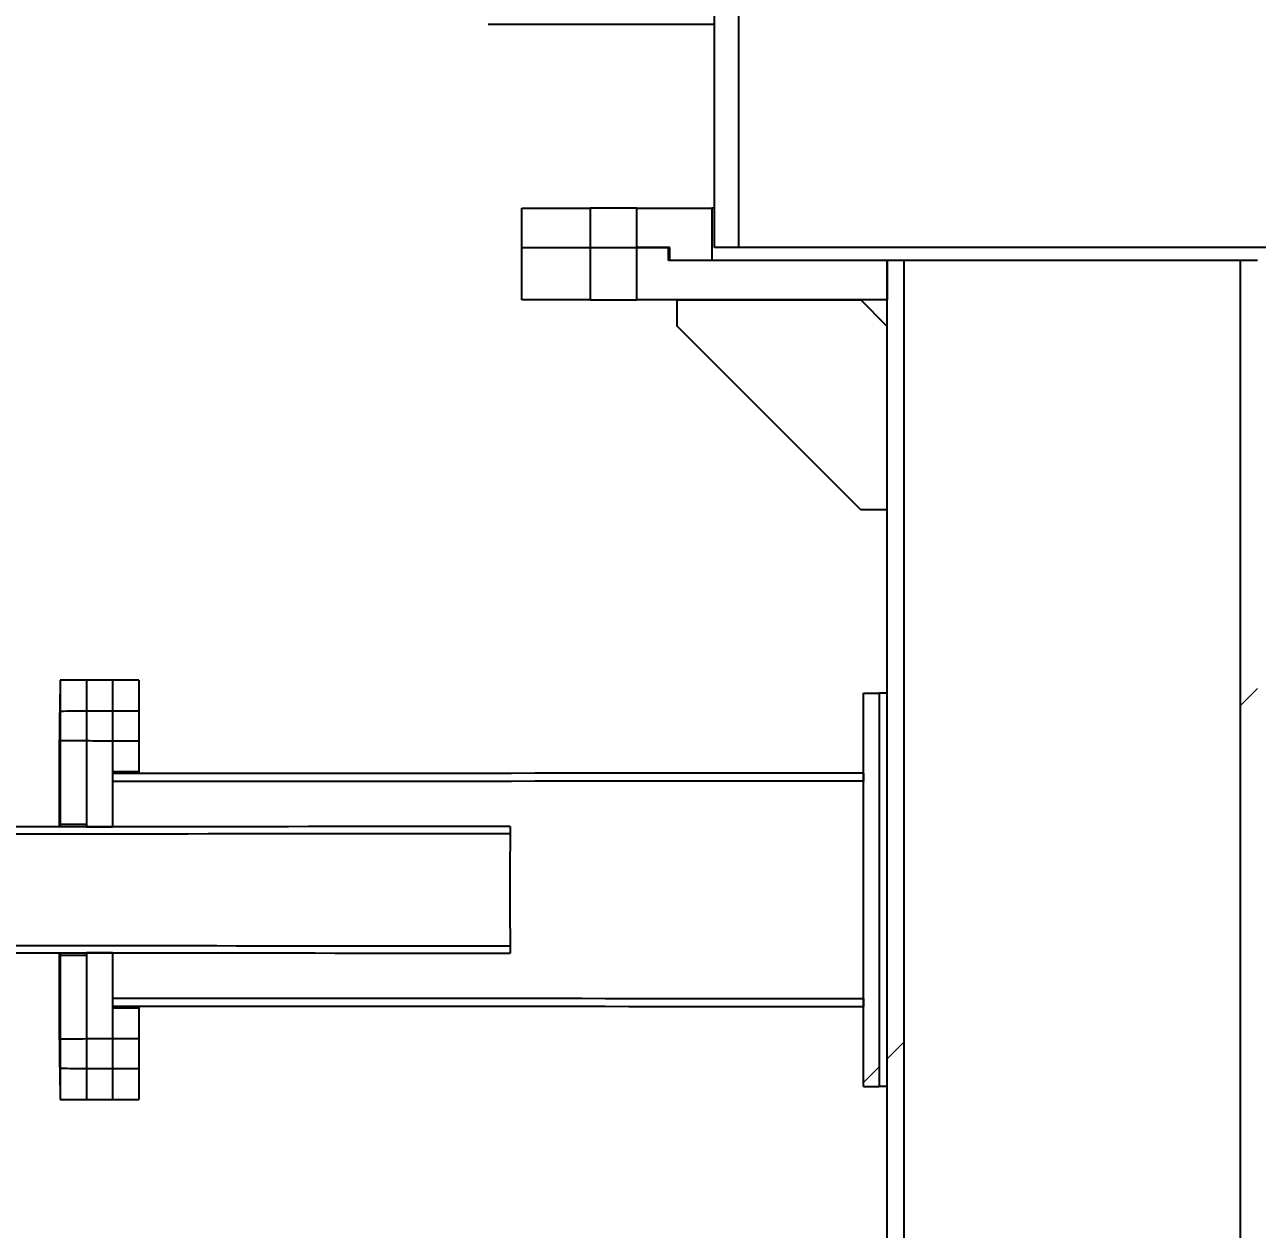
# Model space of a CAD drawing. Header units: millimetres. Extents: x 122 to 2816, y -707 to 556.
# Drawn here: x 814.535 to 818.811, y 295.584 to 299.761 of the extents above; entities that cross this region are included whole.
import ezdxf

# ---------------------------------------------------------------- set-up
doc = ezdxf.new("R2010")
doc.units = ezdxf.units.MM
doc.header["$PDSIZE"] = -1
doc.layers.add('FORMAT', color=7, linetype='Continuous')
doc.styles.add('SLDTEXTSTYLE7', font='TXT', dxfattribs={"width": 0.75})
doc.dimstyles.new('SLDDIMSTYLE5', dxfattribs={"dimtxt": 1.852083, "dimasz": 1.852083, "dimexe": 0, "dimexo": 0.625, "dimgap": 0.463021, "dimtad": 1, "dimlfac": 110, "dimzin": 12, "dimtxsty": 'SLDTEXTSTYLE7', "dimsah": 1, "dimcen": 2.5, "dimadec": 1, "dimazin": 3, "dimtfac": 1, "dimtdec": 1, "dimtmove": 0, "dimatfit": 3, "dimfrac": 2, "dimtzin": 12})
pattern_1 = [(45, (577.821, 87.9), (-6.7352, 6.7352), []), (45, (582.311, 87.9), (-6.7352, 6.7352), [])]
pattern_2 = [(45, (577.821, 87.9), (-13.4704, 13.4704), []), (45, (582.311, 87.9), (-13.4704, 13.4704), []), (45, (586.801, 87.9), (-13.4704, 13.4704), []), (45, (591.292, 87.9), (-13.4704, 13.4704), [])]

# ---------------------------------------------------------------- blocks, each defined once
blk = doc.blocks.new('*D1071')
at = {"layer": 'Defpoints', "color": 0}
for p in [(861.3505, 305.0429), (826.3505, 299.5884), (835.5678, 294.5899), (812.7141, 291.4066), (823.6232, 291.4066)]:
    blk.add_point(p, dxfattribs=at)
at = {"layer": 'FORMAT', "color": 0, "lineweight": -2}
blk.add_line((823.6857, 291.4066), (835.6499, 291.4066), dxfattribs=at)
blk.add_arc((773.8505, 291.4066), 61.7994, 1.717178, 7.140781, dxfattribs=at)
at = {"layer": 'FORMAT', "color": 0}
for points in [[(834.8649, 299.0458), (835.4762, 299.1317), (834.9128, 300.9228)], [(835.9308, 293.2631), (835.3135, 293.2538), (835.6499, 291.4066)]]:
    blk.add_solid(points, dxfattribs=at)
at = {"layer": 'FORMAT', "color": 0, "insert": (837.5263, 299.12), "char_height": 1.85208, "attachment_point": 1, "rotation": 275.2523, "style": 'SLDTEXTSTYLE7'}
blk.add_mtext('\\A1;8.9°', dxfattribs=at)

msp = doc.modelspace()

# ---------------------------------------------------------------- hatches: boundary and pattern name
at = {"linetype": 'Continuous', "lineweight": 18}
h = msp.add_hatch(dxfattribs=at)
h.set_pattern_fill('ANSI32', style=0)
h.set_pattern_definition(pattern_1)
h.paths.add_polyline_path([(816.927777, 326.26111), (816.927777, 298.988383), (817.01205, 298.988383), (817.01205, 326.26111)], flags=0)
h = msp.add_hatch(dxfattribs=at)
h.set_pattern_fill('ANSI32', style=0)
h.set_pattern_definition(pattern_1)
h.paths.add_polyline_path([(816.259596, 298.988383), (816.496492, 298.988383), (816.496492, 299.124747), (816.259596, 299.124747)], flags=0)
h = msp.add_hatch(dxfattribs=at)
h.set_pattern_fill('ANSI32', style=0)
h.set_pattern_definition(pattern_1)
h.paths.add_polyline_path([(816.918686, 298.942928), (816.918686, 299.124747), (816.659115, 299.124747), (816.659115, 298.988383), (816.773232, 298.988383), (816.773232, 298.942928)], flags=0)
h = msp.add_hatch(dxfattribs=at)
h.set_pattern_fill('ANSI32', style=0)
h.set_pattern_definition(pattern_1)
h.paths.add_polyline_path([(816.259596, 298.806565), (816.496492, 298.806565), (816.496492, 298.988383), (816.259596, 298.988383)], flags=0)
h = msp.add_hatch(dxfattribs=at)
h.set_pattern_fill('ANSI32', style=0)
h.set_pattern_definition(pattern_1)
h.paths.add_polyline_path([(817.526414, 298.942928), (816.768686, 298.942928), (816.768686, 298.988383), (816.659115, 298.988383), (816.659115, 298.806565), (817.526414, 298.806565)], flags=0)
h = msp.add_hatch(dxfattribs=at)
h.set_pattern_fill('ANSI32', style=0)
h.set_pattern_definition(pattern_1)
h.paths.add_polyline_path([(819.678258, 298.988383), (819.568686, 298.988383), (819.568686, 298.942928), (818.810959, 298.942928), (818.810959, 298.806565), (819.678258, 298.806565)], flags=0)
h = msp.add_hatch(dxfattribs=at)
h.set_pattern_fill('ANSI32', style=0)
h.set_pattern_definition(pattern_1)
h.paths.add_polyline_path([(817.526414, 298.942928), (817.526414, 291.76111), (817.585959, 291.76111), (817.585959, 298.942928)], flags=0)
h = msp.add_hatch(dxfattribs=at)
h.set_pattern_fill('ANSI32', style=0)
h.set_pattern_definition(pattern_1)
h.paths.add_polyline_path([(818.810959, 291.76111), (818.810959, 298.942928), (818.751414, 298.942928), (818.751414, 291.76111)], flags=0)
h = msp.add_hatch(dxfattribs=at)
h.set_pattern_fill('ANSI32', style=0)
h.set_pattern_definition(pattern_1)
h.paths.add_polyline_path([(817.435493, 298.079292), (817.526403, 298.079292), (817.526403, 298.715656), (817.435493, 298.806565), (816.799119, 298.806565), (816.799119, 298.715656)], flags=0)
h = msp.add_hatch(dxfattribs=at)
h.set_pattern_fill('ANSI32', style=0)
h.set_pattern_definition(pattern_1)
edge = h.paths.add_edge_path(flags=0)
edge.add_ellipse((818.168686, 296.76111), major_axis=(127.272727, 0), ratio=0.0057142857, start_angle=167.99581243, end_angle=168.2982649)
edge.add_line((814.65869, 297.488106), (814.65869, 297.380016))
edge.add_ellipse((818.168686, 297.329292), major_axis=(9.545455, 0), ratio=0.00571429, start_angle=179.1466589, end_angle=179.1720602, ccw=False)
edge.add_line((814.749601, 297.380218), (814.749601, 297.488121))
h = msp.add_hatch(dxfattribs=at)
h.set_pattern_fill('ANSI34', style=0)
h.set_pattern_definition(pattern_2)
edge = h.paths.add_edge_path(flags=0)
edge.add_ellipse((818.168686, 296.76111), major_axis=(127.272727, 0), ratio=0.0057142857, start_angle=167.67757707, end_angle=167.99581243)
edge.add_line((814.749601, 297.488121), (814.749601, 297.380218))
edge.add_ellipse((818.168686, 297.329292), major_axis=(9.545455, 0), ratio=0.00571429, start_angle=179.1199751, end_angle=179.1466589, ccw=False)
edge.add_line((814.840512, 297.380415), (814.840512, 297.488134))
h = msp.add_hatch(dxfattribs=at)
h.set_pattern_fill('ANSI32', style=0)
h.set_pattern_definition(pattern_1)
edge = h.paths.add_edge_path(flags=0)
edge.add_ellipse((818.168686, 296.76111), major_axis=(127.272727, 0), ratio=0.0057142857, start_angle=167.34231106, end_angle=167.67757707)
edge.add_line((814.840512, 297.488134), (814.840512, 297.380415))
edge.add_ellipse((818.168686, 297.329292), major_axis=(9.545455, 0), ratio=0.00571429, start_angle=179.0918992, end_angle=179.1199751, ccw=False)
edge.add_line((814.931422, 297.380605), (814.931422, 297.488148))
h = msp.add_hatch(dxfattribs=at)
h.set_pattern_fill('ANSI32', style=0)
h.set_pattern_definition(pattern_1)
h.paths.add_polyline_path([(817.444596, 297.442928), (817.444596, 296.079292), (817.499141, 296.079292), (817.499141, 297.442928)], flags=0)
h = msp.add_hatch(dxfattribs=at)
h.set_pattern_fill('ANSI32', style=0)
h.set_pattern_definition(pattern_1)
edge = h.paths.add_edge_path(flags=0)
edge.add_line((814.65869, 297.278568), (814.65869, 296.987496))
edge.add_ellipse((818.168686, 296.76111), major_axis=(39.772727, 0), ratio=0.005714286, start_angle=176.2110787, end_angle=176.3096771, ccw=False)
edge.add_line((814.749601, 296.987542), (814.749601, 297.278366))
edge.add_ellipse((818.168686, 297.329292), major_axis=(9.545455, 0), ratio=0.00571429, start_angle=180.8279398, end_angle=180.8533411, ccw=False)
h = msp.add_hatch(dxfattribs=at)
h.set_pattern_fill('ANSI34', style=0)
h.set_pattern_definition(pattern_2)
edge = h.paths.add_edge_path(flags=0)
edge.add_line((814.749601, 297.278366), (814.749601, 296.978416))
edge.add_ellipse((818.168686, 296.76111), major_axis=(38.181818, 0), ratio=0.005714286, start_angle=176.2635207, end_angle=176.3633692, ccw=False)
edge.add_line((814.840512, 296.978462), (814.840512, 297.27817))
edge.add_ellipse((818.168686, 297.329292), major_axis=(9.545455, 0), ratio=0.00571429, start_angle=180.8533411, end_angle=180.8800249, ccw=False)
h = msp.add_hatch(dxfattribs=at)
h.set_pattern_fill('ANSI32', style=0)
h.set_pattern_definition(pattern_1)
edge = h.paths.add_edge_path(flags=0)
edge.add_line((814.840512, 297.27817), (814.840512, 297.169759))
edge.add_ellipse((818.168686, 296.76111), major_axis=(71.590909, 0), ratio=0.005714286, start_angle=172.80503721, end_angle=172.99999822, ccw=False)
edge.add_line((814.931422, 297.169783), (814.931422, 297.277979))
edge.add_ellipse((818.168686, 297.329292), major_axis=(9.545455, 0), ratio=0.00571429, start_angle=180.8800249, end_angle=180.9081008, ccw=False)
h = msp.add_hatch(dxfattribs=at)
h.set_pattern_fill('ANSI32', style=0)
h.set_pattern_definition(pattern_1)
edge = h.paths.add_edge_path(flags=0)
edge.add_ellipse((818.168686, 296.76111), major_axis=(70.715909, 0), ratio=0.005714286, start_angle=150.83685377, end_angle=173.08490498)
edge.add_line((814.840512, 297.164753), (814.840512, 297.136993))
edge.add_ellipse((818.168686, 296.76111), major_axis=(65.863636, 0), ratio=0.005714286, start_angle=152.53717851, end_angle=173.55634076, ccw=False)
edge.add_line((817.444596, 297.137451), (817.444596, 297.16518))
h = msp.add_hatch(dxfattribs=at)
h.set_pattern_fill('ANSI32', style=0)
h.set_pattern_definition(pattern_1)
edge = h.paths.add_edge_path(flags=0)
edge.add_ellipse((818.168686, 296.76111), major_axis=(38.420455, 0), ratio=0.005714286, start_angle=173.5816844, end_angle=178.063579)
edge.add_line((811.765945, 296.977586), (811.774468, 296.952009))
edge.add_ellipse((818.168686, 296.76111), major_axis=(34.013636, 0), ratio=0.005714286, start_angle=174.3147404, end_angle=178.289952, ccw=False)
edge.add_line((816.21954, 296.955155), (816.21954, 296.980373))
h = msp.add_hatch(dxfattribs=at)
h.set_pattern_fill('ANSI32', style=0)
h.set_pattern_definition(pattern_1)
edge = h.paths.add_edge_path(flags=0)
edge.add_ellipse((818.168686, 296.76111), major_axis=(38.420455, 0), ratio=0.005714286, start_angle=181.9823008, end_angle=186.4183156)
edge.add_line((816.21954, 296.541848), (816.21954, 296.567066))
edge.add_ellipse((818.168686, 296.76111), major_axis=(34.013636, 0), ratio=0.005714286, start_angle=181.746015, end_angle=185.6852596, ccw=False)
edge.add_line((811.901745, 296.570074), (811.910269, 296.544497))
h = msp.add_hatch(dxfattribs=at)
h.set_pattern_fill('ANSI32', style=0)
h.set_pattern_definition(pattern_1)
edge = h.paths.add_edge_path(flags=0)
edge.add_line((814.749601, 296.243855), (814.749601, 296.534679))
edge.add_ellipse((818.168686, 296.76111), major_axis=(39.772727, 0), ratio=0.005714286, start_angle=183.6903229, end_angle=183.7889213, ccw=False)
edge.add_line((814.65869, 296.534724), (814.65869, 296.243652))
edge.add_ellipse((818.168686, 296.192928), major_axis=(9.545455, 0), ratio=0.00571429, start_angle=179.1466589, end_angle=179.1720602, ccw=False)
h = msp.add_hatch(dxfattribs=at)
h.set_pattern_fill('ANSI34', style=0)
h.set_pattern_definition(pattern_2)
edge = h.paths.add_edge_path(flags=0)
edge.add_line((814.840512, 296.244051), (814.840512, 296.543759))
edge.add_ellipse((818.168686, 296.76111), major_axis=(38.181818, 0), ratio=0.005714286, start_angle=183.6366308, end_angle=183.7364793, ccw=False)
edge.add_line((814.749601, 296.543805), (814.749601, 296.243855))
edge.add_ellipse((818.168686, 296.192928), major_axis=(9.545455, 0), ratio=0.00571429, start_angle=179.1199751, end_angle=179.1466589, ccw=False)
h = msp.add_hatch(dxfattribs=at)
h.set_pattern_fill('ANSI32', style=0)
h.set_pattern_definition(pattern_1)
edge = h.paths.add_edge_path(flags=0)
edge.add_ellipse((818.168686, 296.76111), major_axis=(65.863636, 0), ratio=0.005714286, start_angle=186.44365924, end_angle=207.46282149, ccw=False)
edge.add_line((814.840512, 296.385227), (814.840512, 296.357467))
edge.add_ellipse((818.168686, 296.76111), major_axis=(70.715909, 0), ratio=0.005714286, start_angle=186.91509502, end_angle=209.16314623)
edge.add_line((817.444596, 296.357041), (817.444596, 296.384769))
h = msp.add_hatch(dxfattribs=at)
h.set_pattern_fill('ANSI32', style=0)
h.set_pattern_definition(pattern_1)
edge = h.paths.add_edge_path(flags=0)
edge.add_line((814.931422, 296.244241), (814.931422, 296.352438))
edge.add_ellipse((818.168686, 296.76111), major_axis=(71.590909, 0), ratio=0.005714286, start_angle=187.00000178, end_angle=187.19496279, ccw=False)
edge.add_line((814.840512, 296.352462), (814.840512, 296.244051))
edge.add_ellipse((818.168686, 296.192928), major_axis=(9.545455, 0), ratio=0.00571429, start_angle=179.0918992, end_angle=179.1199751, ccw=False)
h = msp.add_hatch(dxfattribs=at)
h.set_pattern_fill('ANSI32', style=0)
h.set_pattern_definition(pattern_1)
edge = h.paths.add_edge_path(flags=0)
edge.add_ellipse((818.168686, 296.76111), major_axis=(127.272727, 0), ratio=0.0057142857, start_angle=191.7017351, end_angle=192.00418757)
edge.add_line((814.749601, 296.0341), (814.749601, 296.142002))
edge.add_ellipse((818.168686, 296.192928), major_axis=(9.545455, 0), ratio=0.00571429, start_angle=180.8279398, end_angle=180.8533411, ccw=False)
edge.add_line((814.65869, 296.142205), (814.65869, 296.034114))
h = msp.add_hatch(dxfattribs=at)
h.set_pattern_fill('ANSI34', style=0)
h.set_pattern_definition(pattern_2)
edge = h.paths.add_edge_path(flags=0)
edge.add_ellipse((818.168686, 296.76111), major_axis=(127.272727, 0), ratio=0.0057142857, start_angle=192.00418757, end_angle=192.32242293)
edge.add_line((814.840512, 296.034086), (814.840512, 296.141806))
edge.add_ellipse((818.168686, 296.192928), major_axis=(9.545455, 0), ratio=0.00571429, start_angle=180.8533411, end_angle=180.8800249, ccw=False)
edge.add_line((814.749601, 296.142002), (814.749601, 296.0341))
h = msp.add_hatch(dxfattribs=at)
h.set_pattern_fill('ANSI32', style=0)
h.set_pattern_definition(pattern_1)
edge = h.paths.add_edge_path(flags=0)
edge.add_ellipse((818.168686, 296.76111), major_axis=(127.272727, 0), ratio=0.0057142857, start_angle=192.32242293, end_angle=192.65768894)
edge.add_line((814.931422, 296.034073), (814.931422, 296.141616))
edge.add_ellipse((818.168686, 296.192928), major_axis=(9.545455, 0), ratio=0.00571429, start_angle=180.8800249, end_angle=180.9081008, ccw=False)
edge.add_line((814.840512, 296.141806), (814.840512, 296.034086))

# ---------------------------------------------------------------- linework, layer by layer
at = {"color": 7, "linetype": 'Continuous', "lineweight": 25}
for p, q in [((816.927777, 298.988383), (816.927777, 326.26111)), ((817.01205, 298.988383), (817.01205, 326.26111)), ((816.927777, 299.76111), (816.143287, 299.76111)), ((816.259596, 298.988383), (816.259596, 299.124747)), ((816.259596, 299.124747), (816.496492, 299.124747)), ((816.496492, 299.124747), (816.496492, 298.988383)), ((816.659115, 299.124747), (816.496492, 299.124747)), ((816.659115, 298.988383), (816.659115, 299.124747)), ((816.659115, 299.124747), (816.918686, 299.124747)), ((816.918686, 299.124747), (816.918686, 298.942928)), ((816.927777, 299.124747), (816.918686, 299.124747)), ((816.259596, 298.806565), (816.259596, 298.988383)), ((816.259596, 298.988383), (816.496492, 298.988383)), ((816.496492, 298.988383), (816.496492, 298.806565)), ((816.496492, 298.988383), (816.659115, 298.988383)), ((816.659115, 298.806565), (816.659115, 298.988383)), ((816.659115, 298.988383), (816.768686, 298.988383)), ((816.773232, 298.988383), (816.659115, 298.988383)), ((816.768686, 298.942928), (816.768686, 298.988383)), ((816.773232, 298.942928), (816.773232, 298.988383)), ((817.01205, 298.988383), (816.927777, 298.988383)), ((819.325323, 298.988383), (817.01205, 298.988383)), ((817.526414, 298.942928), (816.768686, 298.942928)), ((816.918686, 298.942928), (816.773232, 298.942928)), ((817.526414, 298.942928), (817.526414, 298.806565)), ((817.526414, 291.76111), (817.526414, 298.942928)), ((817.585959, 298.942928), (817.526414, 298.942928)), ((817.585959, 291.76111), (817.585959, 298.942928)), ((818.751414, 298.942928), (817.585959, 298.942928)), ((818.751414, 298.942928), (818.751414, 291.76111)), ((818.810959, 298.942928), (818.751414, 298.942928)), ((816.496492, 298.806565), (816.259596, 298.806565)), ((816.496492, 298.806565), (816.659115, 298.806565)), ((817.526414, 298.806565), (816.659115, 298.806565)), ((816.798956, 298.715656), (816.798956, 298.806565)), ((816.799119, 298.715656), (816.799119, 298.806565)), ((816.799119, 298.806565), (817.435493, 298.806565)), ((817.526403, 298.715656), (817.435493, 298.806565)), ((817.435309, 298.079292), (816.798956, 298.715656)), ((816.798956, 298.715656), (816.799119, 298.715656)), ((817.435493, 298.079292), (816.799119, 298.715656)), ((817.526403, 298.715656), (817.526403, 298.079292)), ((817.435309, 298.079292), (817.435493, 298.079292)), ((817.526403, 298.079292), (817.435493, 298.079292)), ((814.65869, 297.488106), (814.65869, 297.380016)), ((814.749601, 297.488121), (814.749601, 297.380218)), ((814.840512, 297.488134), (814.840512, 297.380415)), ((814.931422, 297.488148), (814.931422, 297.380605)), ((817.444596, 297.442928), (817.499141, 297.442928)), ((817.444596, 296.079292), (817.444596, 297.442928)), ((817.499141, 297.442928), (817.499141, 296.079292)), ((817.526414, 297.442928), (817.499141, 297.442928)), ((814.65869, 297.278568), (814.65869, 296.987496)), ((814.749601, 297.278366), (814.749601, 296.978416)), ((814.749601, 297.278366), (814.749601, 296.987542)), ((814.840512, 297.27817), (814.840512, 297.169759)), ((814.840512, 297.27817), (814.840512, 296.978462)), ((814.931422, 297.277979), (814.931422, 297.169783)), ((814.840512, 297.164753), (814.840512, 297.136993)), ((817.444596, 297.16518), (817.444596, 297.137451)), ((816.21954, 296.980373), (816.21954, 296.955155)), ((816.21954, 296.567066), (816.21954, 296.541848)), ((814.65869, 296.534724), (814.65869, 296.243652)), ((814.749601, 296.543805), (814.749601, 296.243855)), ((814.749601, 296.534679), (814.749601, 296.243855)), ((814.840512, 296.543759), (814.840512, 296.244051)), ((814.840512, 296.385227), (814.840512, 296.357467)), ((814.840512, 296.352462), (814.840512, 296.244051)), ((814.931422, 296.352438), (814.931422, 296.244241)), ((817.444596, 296.384769), (817.444596, 296.357041)), ((814.65869, 296.142205), (814.65869, 296.034114)), ((814.749601, 296.142002), (814.749601, 296.0341)), ((814.840512, 296.141806), (814.840512, 296.034086)), ((814.931422, 296.141616), (814.931422, 296.034073)), ((817.444596, 296.079292), (817.499141, 296.079292)), ((817.526414, 296.079292), (817.499141, 296.079292))]:
    msp.add_line(p, q, dxfattribs=at)
at = {"color": 7, "linetype": 'Continuous', "lineweight": 25, "flags": 128}
for points in [[(814.931422, 297.169783), (814.931213, 297.166481), (814.931208, 297.166348)], [(814.65869, 296.987496), (814.658538, 296.983533), (814.65845, 296.979738)], [(814.749601, 296.987542), (814.749448, 296.983631), (814.749385, 296.981049)], [(814.65845, 296.542483), (814.658538, 296.538688), (814.65869, 296.534724)], [(814.749378, 296.541489), (814.749448, 296.53859), (814.749601, 296.534679)], [(814.931193, 296.356226), (814.931213, 296.35574), (814.931422, 296.352438)]]:
    msp.add_lwpolyline(points, dxfattribs=at)
at = {"color": 7, "linetype": 'Continuous', "lineweight": 25}
for centre, radius, start, end in [((837.62083, 297.060054), 22.966129, 178.9320349, 180.2003779), ((820.497362, 297.329292), 5.838892, 179.5022507, 180.4977493), ((820.531409, 297.329292), 5.782032, 179.4953505, 180.5046495), ((820.469009, 297.329292), 5.62873, 179.479608, 180.520392), ((820.501524, 297.329292), 5.570339, 179.472195, 180.527805), ((830.816175, 296.76111), 14.597925, 179.2383682, 180.7616318), ((835.227562, 296.444047), 20.572956, 179.7258477, 181.1417394), ((820.497362, 296.192928), 5.838892, 179.5022507, 180.4977493), ((820.531409, 296.192928), 5.782032, 179.4953505, 180.5046495), ((820.469009, 296.192928), 5.62873, 179.479608, 180.520392), ((820.501524, 296.192928), 5.570339, 179.472195, 180.527805)]:
    msp.add_arc(centre, radius, start, end, dxfattribs=at)
for centre, major_axis, start_param, end_param in [((818.168686, 296.76111), (127.272727, 0), 1.5976638, 1.59837836), ((818.168686, 296.76111), (127.272727, 0), 1.59694925, 1.5976638), ((818.168686, 296.76111), (127.272727, 0), 1.59623472, 1.59694925), ((818.168686, 297.329292), (9.545455, 0), 1.93712477, 1.94734579), ((818.168686, 297.329292), (9.545455, 0), 1.92694368, 1.93712477), ((818.168686, 297.329292), (9.545455, 0), 1.916801, 1.92694368), ((818.168686, 297.329292), (9.545455, 0), 4.33583952, 4.34606053), ((818.168686, 297.329292), (9.545455, 0), 4.34606053, 4.35624163), ((818.168686, 297.329292), (9.545455, 0), 4.35624163, 4.3663843), ((818.168686, 296.76111), (71.590909, 0), 1.61603068, 1.61730188), ((818.168686, 296.76111), (70.715909, 0), 1.58103594, 1.61787774), ((818.168686, 296.76111), (65.863636, 0), 1.58179034, 1.62134915), ((818.168686, 296.76111), (39.772727, 0), 1.65686814, 1.65916262), ((818.168686, 296.76111), (38.420455, 0), 1.62155011, 1.73822679), ((818.168686, 296.76111), (34.013636, 0), 1.62813259, 1.75991142), ((818.168686, 296.76111), (38.181818, 0), 1.65807357, 1.66046392), ((818.168686, 296.76111), (34.013636, 0), 4.52708237, 4.65505272), ((818.168686, 296.76111), (38.420455, 0), 4.54876701, 4.66163519), ((818.168686, 296.76111), (39.772727, 0), 4.62402269, 4.62631717), ((818.168686, 296.76111), (38.181818, 0), 4.62272139, 4.62511173), ((818.168686, 296.76111), (65.863636, 0), 4.66183615, 4.70139497), ((818.168686, 296.76111), (70.715909, 0), 4.66530757, 4.70214937), ((818.168686, 296.76111), (71.590909, 0), 4.66588343, 4.66715462), ((818.168686, 296.192928), (9.545455, 0), 1.93712477, 1.94734579), ((818.168686, 296.192928), (9.545455, 0), 1.92694368, 1.93712477), ((818.168686, 296.192928), (9.545455, 0), 1.916801, 1.92694368), ((818.168686, 296.192928), (9.545455, 0), 4.33583952, 4.34606053), ((818.168686, 296.192928), (9.545455, 0), 4.34606053, 4.35624163), ((818.168686, 296.192928), (9.545455, 0), 4.35624163, 4.3663843), ((818.168686, 296.76111), (127.272727, 0), 4.68480694, 4.6855215), ((818.168686, 296.76111), (127.272727, 0), 4.6855215, 4.68623605), ((818.168686, 296.76111), (127.272727, 0), 4.68623605, 4.68695059)]:
    msp.add_ellipse(centre, major_axis=major_axis, ratio=0.00571429, start_param=start_param, end_param=end_param, dxfattribs=at)

# ---------------------------------------------------------------- dimensions: what is measured, and where the dimension line sits
at = {"layer": 'FORMAT'}
dim = msp.add_angular_dim_2l(base=(835.567843, 294.589895), line1=((826.350505, 299.588383), (861.350505, 305.042928)), line2=((823.623232, 291.406565), (812.714141, 291.406565)), dimstyle='SLDDIMSTYLE5', dxfattribs=at)
dim.commit()
dim.dimension.update_dxf_attribs({"geometry": '*D1071', "text_midpoint": (835.390409, 297.063738), "dimtype": 162})

doc.saveas('drawing.dxf')
